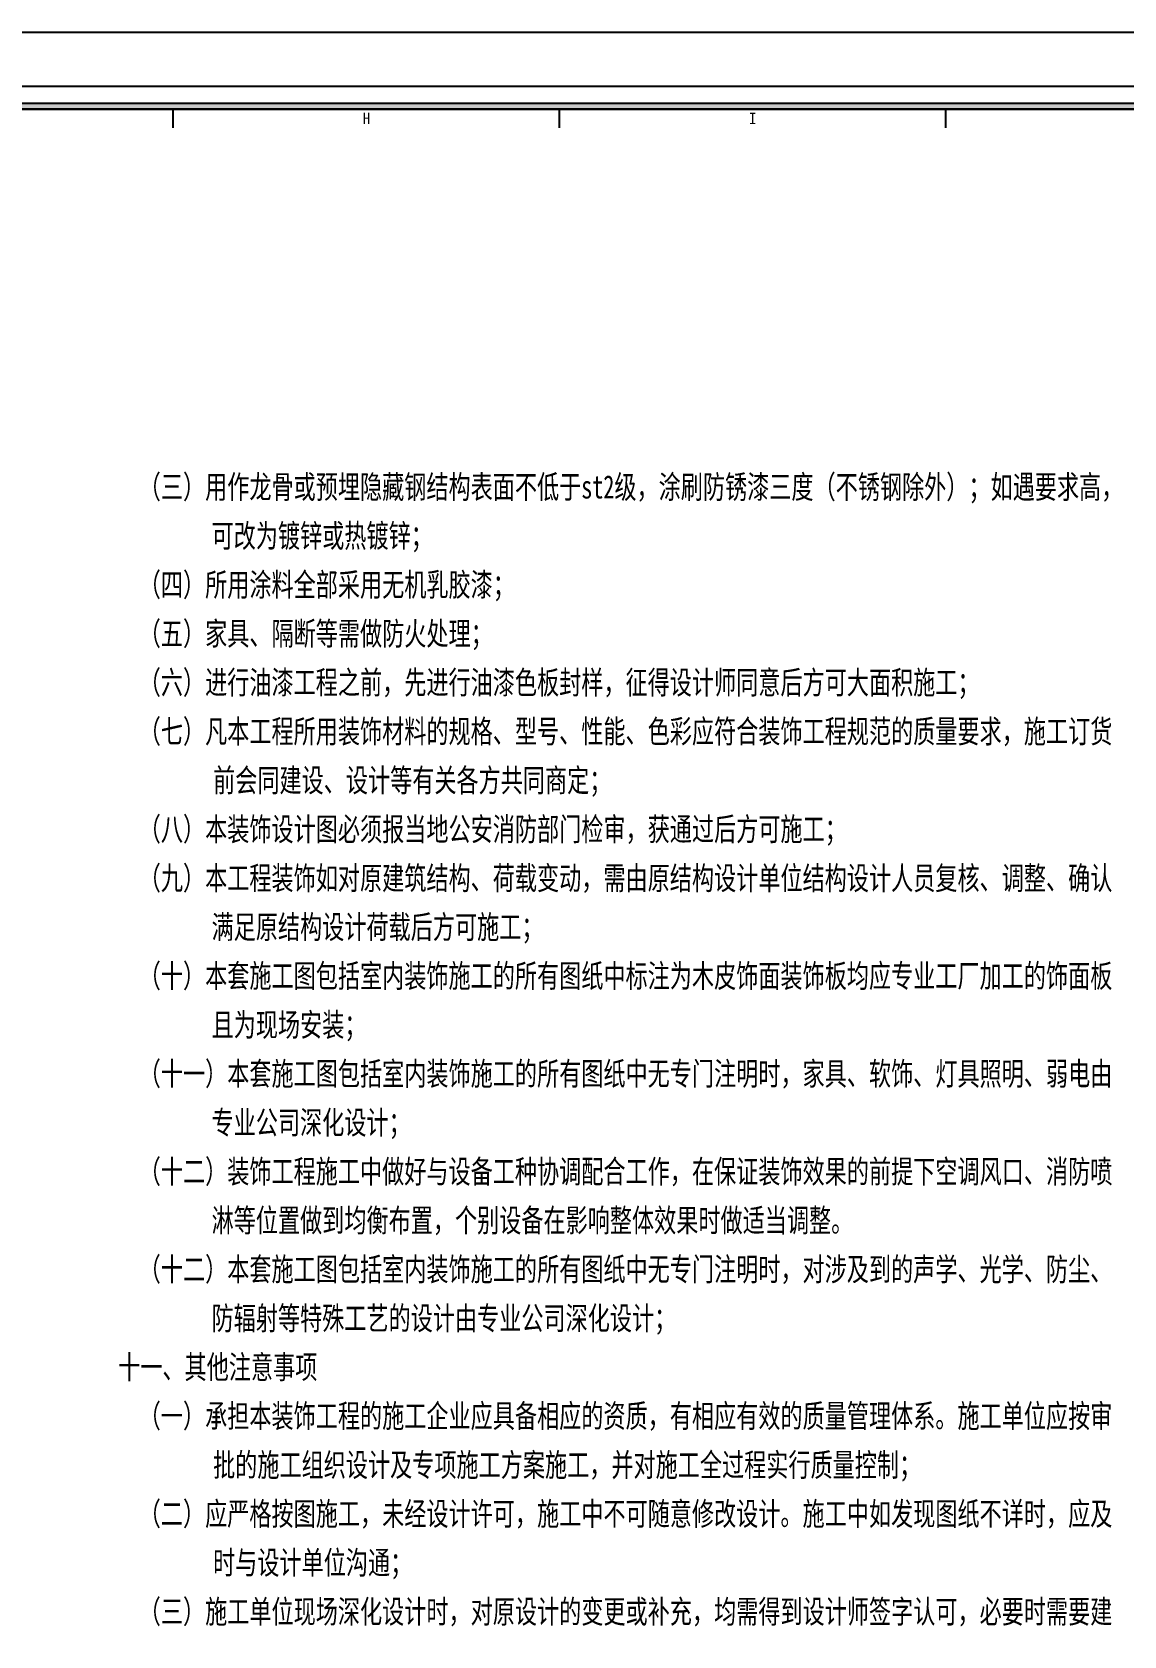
# Paper-space layout '布局1' of a CAD drawing. Header units: millimetres. Extents: x 74 to 2091, y 199 to 657.
# Drawn here: x 1834.7 to 1976, y 430.6 to 638.3 of the extents above; entities that cross this region are included whole.
import ezdxf
from ezdxf.enums import TextEntityAlignment as Align

# ---------------------------------------------------------------- set-up
doc = ezdxf.new("R2010")
doc.units = ezdxf.units.MM
doc.layers.add('DEFPOINTS(视图框)', color=251, linetype='Continuous', plot=False)
doc.layers.add('W-图框', color=251, linetype='Continuous')
doc.layers.add('W-文字', color=35, linetype='Continuous')
doc.styles.add('A2图框$0$ZZ', font='SIMHEI.TTF')
doc.styles.add('WORD-2', font='SIMHEI.TTF')
doc.styles.add('WORD-3', font='SimSun.ttf')

# ---------------------------------------------------------------- blocks, each defined once
blk = doc.blocks.new('A2 图框')
at = {"layer": 'W-图框', "ltscale": 0.5}
h = blk.add_hatch(color=161, dxfattribs=at)
h.paths.add_polyline_path([(-562, 403), (-3, 403), (-3, 3), (-562, 3)], flags=16)
h.paths.add_polyline_path([(-562.8, 403.8), (-2.2, 403.8), (-2.2, 2.2), (-562.8, 2.2)])
at = {"layer": 'W-图框', "color": 7}
for p, q in [((-211.9, 400.6), (-211.9, 403)), ((-161.9, 400.6), (-161.9, 403)), ((-111.9, 400.6), (-111.9, 403))]:
    blk.add_line(p, q, dxfattribs=at)
at = {"layer": 'W-图框', "color": 251, "ltscale": 0.01}
for points in [[(-587, 413), (7, 413), (7, -7), (-587, -7)], [(-580, 406), (0, 406), (0, 0), (-580, 0)]]:
    blk.add_lwpolyline(points, close=True, dxfattribs=at)
at = {"layer": 'W-图框', "color": 161, "ltscale": 0.5}
for points in [[(-562.8, 403.8), (-2.2, 403.8), (-2.2, 2.2), (-562.8, 2.2)], [(-562, 403), (-3, 403), (-3, 3), (-562, 3)]]:
    blk.add_lwpolyline(points, close=True, dxfattribs=at)
at = {"layer": 'W-图框', "color": 161, "linetype": 'ByBlock'}
blk.add_lwpolyline([(-562, 403), (-562, 3), (-61, 3), (-61, 403)], close=True, dxfattribs=at)
at = {"layer": 'W-图框', "lineweight": 0, "ltscale": 150, "style": 'A2图框$0$ZZ'}
for s, p in [('H', (-186.9, 401.82)), ('I', (-136.9, 401.82))]:
    blk.add_text(s, height=1.45, dxfattribs=at).set_placement(p, align=Align.MIDDLE)
at = {"layer": 'W-图框', "color": 35, "lineweight": 0, "style": 'WORD-3', "width": 0.65}
blk.add_attdef('建设单位', text='', height=3, dxfattribs=at).set_placement((-32, 300.49), align=Align.MIDDLE)
at = {"layer": 'W-图框', "color": 35, "ltscale": 1000, "style": 'WORD-2'}
for tag, height, width, p in [('项目名称英文翻译', 3.5, 0.8, (-21.14, 246.28)), ('项目名称', 7, 0.7, (-41.38, 246.28)), ('项目名称', 7, 0.7, (-30.73, 246.28))]:
    blk.add_attdef(tag, text='', height=height, rotation=90, dxfattribs=dict(at, width=width)).set_placement(p, align=Align.MIDDLE)
at = {"layer": 'W-图框', "color": 35, "lineweight": 0, "style": 'WORD-2'}
for tag, p in [('2013.01.01', (-41.46, 176)), ('2013.03.01', (-13.42, 176)), ('2013.05.01', (-41.46, 169)), ('2013.06.01', (-13.42, 169)), ('2013.08.01', (-41.46, 162)), ('2013.09.01', (-13.42, 162)), ('2013.09.01', (-32, 113))]:
    blk.add_attdef(tag, text='', height=1.8, dxfattribs=at).set_placement(p, align=Align.MIDDLE)
at = {"layer": 'W-图框', "color": 35, "ltscale": 1000, "style": 'WORD-2', "width": 0.78}
blk.add_attdef('FS2011000', text='', height=3.5, dxfattribs=at).set_placement((-32, 11.45), align=Align.MIDDLE)

psp = doc.layouts.new('布局1')

# ---------------------------------------------------------------- linework, layer by layer
at = {"layer": 'DEFPOINTS(视图框)', "ltscale": 0.01}
psp.add_lwpolyline([(1502.86, 628.3), (2003.09, 628.3), (2003.09, 228.3), (1502.86, 228.3)], close=True, dxfattribs=at)

# ---------------------------------------------------------------- block references
at = {"layer": 'W-图框'}
psp.add_blockref('A2 图框', (2064.89, 225.3), dxfattribs=at)

# ---------------------------------------------------------------- texts
at = {"layer": 'W-文字', "ltscale": 0.01, "style": 'WORD-2', "width": 0.7}
for s, p in [('（三）用作龙骨或预埋隐藏钢结构表面不低于st2级，涂刷防锈漆三度（不锈钢除外）；如遇要求高，', (1848.51, 577.9)), (' 可改为镀锌或热镀锌；', (1856.51, 571.57)), ('（四）所用涂料全部采用无机乳胶漆；', (1848.51, 565.23)), ('（五）家具、隔断等需做防火处理；', (1848.51, 558.9)), ('（六）进行油漆工程之前，先进行油漆色板封样，征得设计师同意后方可大面积施工；', (1848.51, 552.57)), ('（七）凡本工程所用装饰材料的规格、型号、性能、色彩应符合装饰工程规范的质量要求，施工订货', (1848.51, 546.23)), ('   前会同建设、设计等有关各方共同商定；', (1853.85, 539.9)), ('（八）本装饰设计图必须报当地公安消防部门检审，获通过后方可施工；', (1848.51, 533.57)), ('（九）本工程装饰如对原建筑结构、荷载变动，需由原结构设计单位结构设计人员复核、调整、确认', (1848.51, 527.23)), (' 满足原结构设计荷载后方可施工；', (1856.51, 520.9)), ('（十）本套施工图包括室内装饰施工的所有图纸中标注为木皮饰面装饰板均应专业工厂加工的饰面板', (1848.51, 514.57)), (' 且为现场安装；', (1856.51, 508.23)), ('（十一）本套施工图包括室内装饰施工的所有图纸中无专门注明时，家具、软饰、灯具照明、弱电由', (1848.51, 501.9)), (' 专业公司深化设计；', (1856.51, 495.57)), ('（十二）装饰工程施工中做好与设备工种协调配合工作，在保证装饰效果的前提下空调风口、消防喷', (1848.51, 489.23)), (' 淋等位置做到均衡布置，个别设备在影响整体效果时做适当调整。', (1856.51, 482.9)), ('（十二）本套施工图包括室内装饰施工的所有图纸中无专门注明时，对涉及到的声学、光学、防尘、', (1848.51, 476.57)), (' 防辐射等特殊工艺的设计由专业公司深化设计；', (1856.51, 470.23)), ('十一、其他注意事项', (1845.85, 463.9)), ('（一）承担本装饰工程的施工企业应具备相应的资质，有相应有效的质量管理体系。施工单位应按审', (1848.51, 457.57)), ('   批的施工组织设计及专项施工方案施工，并对施工全过程实行质量控制；', (1853.85, 451.23)), ('（二）应严格按图施工，未经设计许可，施工中不可随意修改设计。施工中如发现图纸不详时，应及', (1848.51, 444.9)), ('   时与设计单位沟通；', (1853.85, 438.57)), ('（三）施工单位现场深化设计时，对原设计的变更或补充，均需得到设计师签字认可，必要时需要建', (1848.51, 432.23))]:
    psp.add_text(s, height=3, dxfattribs=at).set_placement(p)

doc.saveas('drawing.dxf')
